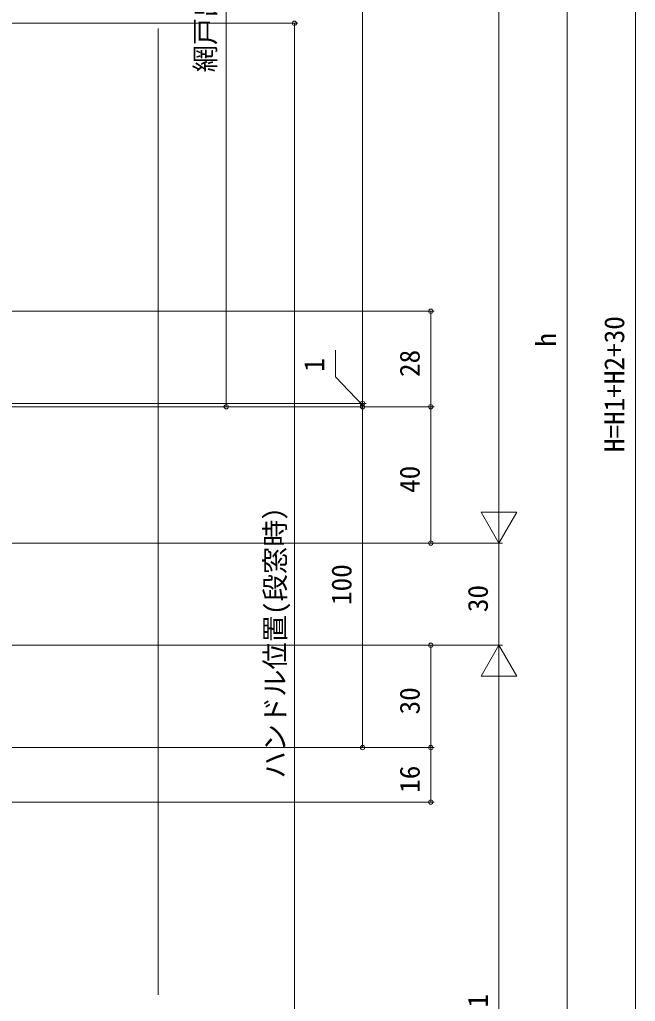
# Model space of a CAD drawing. Units: millimetres, scale not verified. Extents: x -1682 to -296, y -1188 to 1055.
# Drawn here: x -1187.1 to -1006.5, y 228.1 to 516.1 of the extents above; entities that cross this region are included whole.
import ezdxf
from ezdxf.enums import TextEntityAlignment as Align

# ---------------------------------------------------------------- set-up
doc = ezdxf.new("R2010")
doc.units = ezdxf.units.MM
doc.header["$LTSCALE"] = 4
doc.layers.add('0-8_YKK_D', color=6, linetype='Continuous', lineweight=9)
doc.layers.add('0-9_YSS_K', color=3, linetype='Continuous', lineweight=9)
doc.styles.add('ＭＳ ゴシック', font='')
doc.styles.get('ＭＳ ゴシック').set_extended_font_data('MS Gothic')

msp = doc.modelspace()

# ---------------------------------------------------------------- linework, layer by layer
at = {"layer": '0-8_YKK_D'}
for p, q in [((-1046.51, 373.067), (-1046.51, 702.067)), ((-1006.51, 133.067), (-1006.51, 702.067)), ((-1126.51, 675.567), (-1126.51, 402.567)), ((-1026.51, 173.068), (-1026.51, 672.067)), ((-1086.51, 403.557), (-1086.51, 669.567)), ((-1292.927, 515.067), (-1105.51, 515.067)), ((-1106.51, 515.067), (-1106.51, 162.568)), ((-1294.044, 430.557), (-1065.51, 430.557)), ((-1066.51, 430.557), (-1066.51, 402.557)), ((-1094.51, 411.316), (-1094.51, 419.116)), ((-1086.51, 403.057), (-1094.51, 411.316)), ((-1249.244, 403.557), (-1085.51, 403.557)), ((-1248.244, 403.557), (-1085.51, 403.557)), ((-1086.51, 403.557), (-1086.51, 406.107)), ((-1086.51, 403.557), (-1086.51, 402.557)), ((-1086.51, 403.557), (-1086.51, 402.557)), ((-1250.244, 402.557), (-1085.51, 402.557)), ((-1250.244, 402.557), (-1065.51, 402.557)), ((-1250.244, 402.557), (-1085.51, 402.557)), ((-1250.244, 402.557), (-1065.51, 402.557)), ((-1241.131, 402.567), (-1125.51, 402.567)), ((-1086.51, 402.557), (-1086.51, 302.557)), ((-1086.51, 402.557), (-1086.51, 400.007)), ((-1066.51, 402.557), (-1066.51, 362.557)), ((-1046.51, 362.567), (-1046.51, 380.753)), ((-1041.26, 371.66), (-1051.76, 371.66)), ((-1046.51, 362.567), (-1051.76, 371.66)), ((-1046.51, 362.567), (-1041.26, 371.66)), ((-1264.215, 362.567), (-1045.51, 362.567)), ((-1263.811, 362.568), (-1045.51, 362.568)), ((-1247.006, 362.557), (-1065.51, 362.557)), ((-1046.51, 362.568), (-1046.51, 332.568)), ((-1264.21, 332.568), (-1045.51, 332.568)), ((-1263.21, 332.568), (-1065.51, 332.568)), ((-1263.21, 332.568), (-1045.51, 332.568)), ((-1066.51, 332.568), (-1066.51, 302.567)), ((-1046.51, 332.568), (-1051.76, 323.474)), ((-1046.51, 332.568), (-1046.51, 314.381)), ((-1046.51, 332.568), (-1041.26, 323.474)), ((-1051.76, 323.474), (-1041.26, 323.474)), ((-1046.51, 133.068), (-1046.51, 322.068)), ((-1249.01, 302.568), (-1065.51, 302.568)), ((-1249.01, 302.567), (-1065.51, 302.567)), ((-1248.007, 302.557), (-1085.51, 302.557)), ((-1066.51, 302.568), (-1066.51, 286.567)), ((-1266.71, 286.567), (-1065.51, 286.567))]:
    msp.add_line(p, q, dxfattribs=at)
for centre in [(-1106.51, 515.067), (-1066.51, 430.557), (-1086.51, 403.557), (-1086.51, 403.557), (-1126.51, 402.567), (-1086.51, 402.557), (-1086.51, 402.557), (-1066.51, 402.557), (-1066.51, 402.557), (-1066.51, 362.557), (-1066.51, 332.568), (-1086.51, 302.557), (-1066.51, 302.568), (-1066.51, 302.567), (-1066.51, 286.567)]:
    msp.add_circle(centre, 0.637, dxfattribs=at)
at = {"layer": '0-9_YSS_K'}
msp.add_line((-1146.51, 513.566), (-1146.51, 230.036), dxfattribs=at)

# ---------------------------------------------------------------- texts
at = {"layer": '0-8_YKK_D', "color": 4, "style": 'ＭＳ ゴシック'}
for s, p in [('網戸出来高=H2-77', (-1128.01, 500.667)), ('H=H1+H2+30', (-1008.01, 389.247)), ('h', (-1028.01, 420.167)), ('28', (-1068.01, 411.278)), ('1', (-1096.01, 412.816)), ('40', (-1068.01, 377.277)), ('ハンドル位置(段窓時）', (-1107.51, 293.457)), ('100', (-1088.01, 344.397)), ('30', (-1048.01, 342.288)), ('30', (-1068.01, 312.287)), ('16', (-1068.01, 289.288)), ('H1', (-1048.01, 222.288))]:
    msp.add_text(s, height=5.865, rotation=90, dxfattribs=at).set_placement(p, align=Align.BOTTOM_LEFT)

doc.saveas('drawing.dxf')
